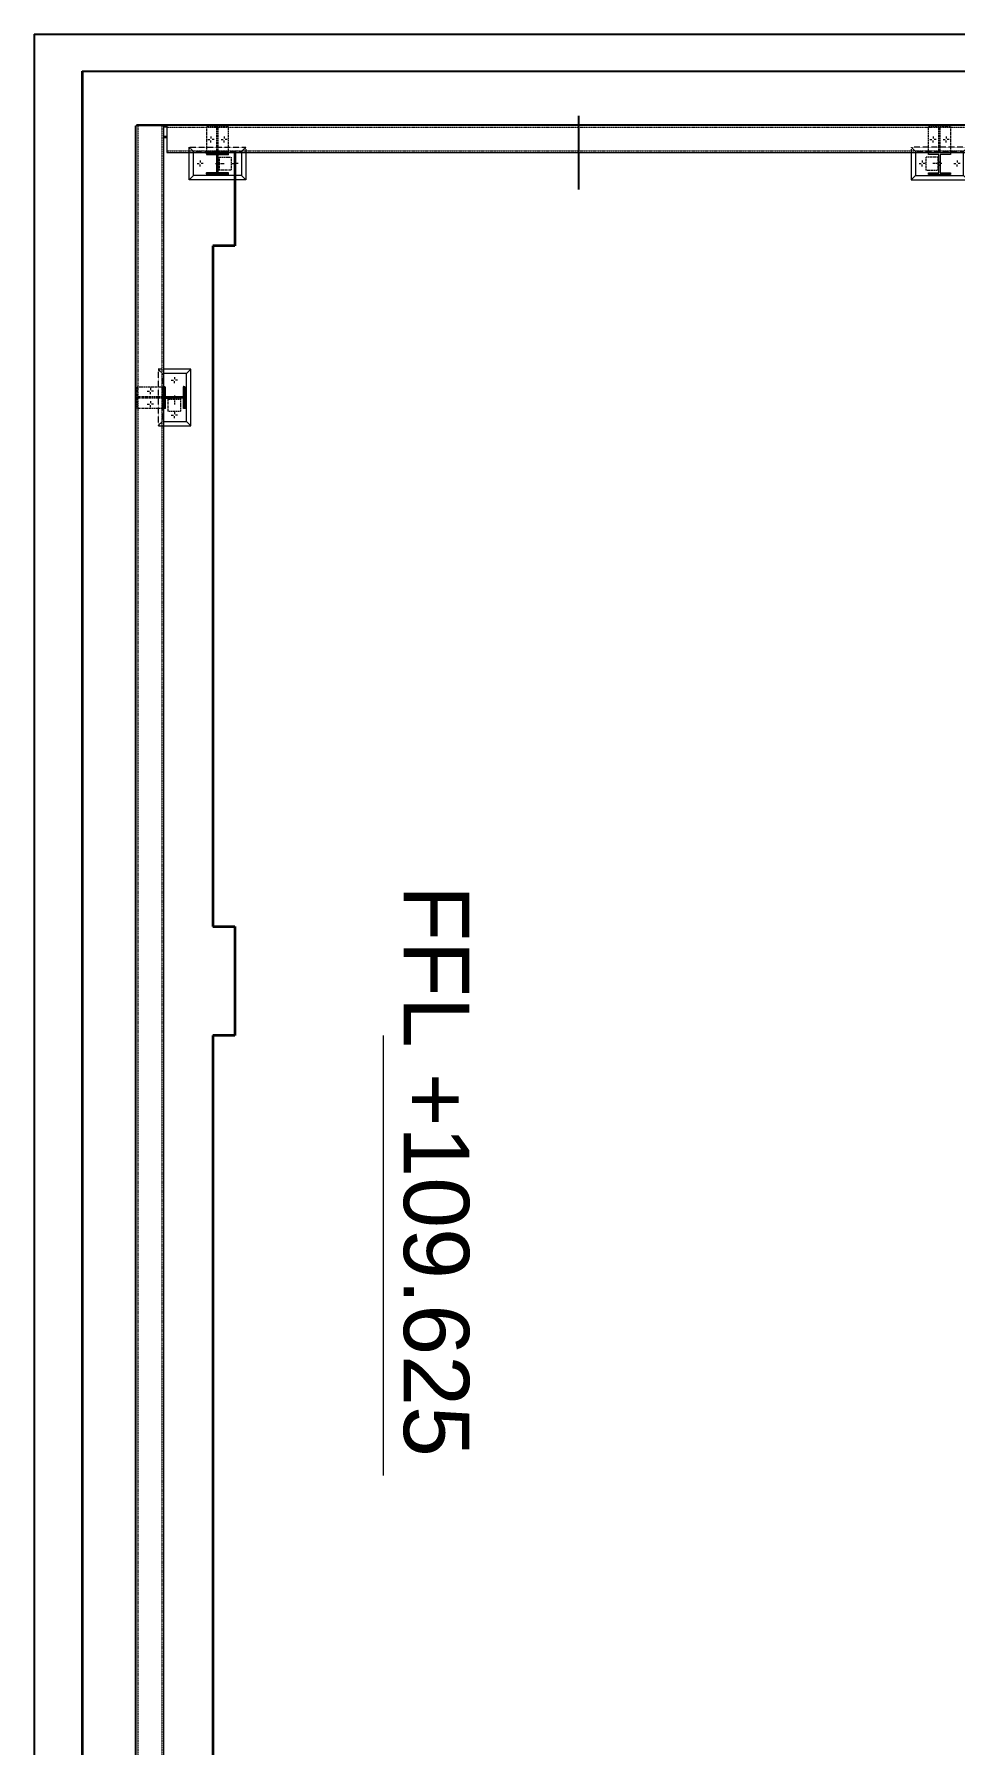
# Model space of a CAD drawing. Header units: millimetres. Extents: x -1379 to 1385823, y -4884429 to 548763.
# Drawn here: x 717064 to 721287, y -2312520 to -2304679 of the extents above; entities that cross this region are included whole.
import ezdxf

# ---------------------------------------------------------------- set-up
doc = ezdxf.new("R2010")
doc.units = ezdxf.units.MM
doc.set_wipeout_variables(frame=1)
for name, pattern in [('HIDDEN', [0.375, 0.25, -0.125]), ('XKITLINE00', [0]), ('XKITLINE02', [4, 2, -2])]:
    doc.linetypes.add(name, pattern=pattern)
for name, color, linetype in [('000 - CONCRETE_EX_BUILDING_MAIN_COLOR_1', 7, 'Continuous'), ('000 - CONCRETE_WALL_HATCH_', 7, 'Continuous'), ('000 - EXISTING_STEEL-STRUCTURE_CUT_COLOR_4', 7, 'Continuous'), ('000 - EXISTING_STEEL-STRUCTURE_HATCH_', 7, 'Continuous'), ('000 - EXISTING_STEEL-STRUCTURE_HIDDEN_', 7, 'HIDDEN'), ('000 - EXISTING_STEEL-STRUCTURE_MAIN_COLOR_1', 7, 'Continuous'), ('000 - EXISTING_STEEL-STRUCTURE_MAIN_COLOR_2', 7, 'Continuous'), ('000 - EXISTING_STEEL-STRUCTURE_MAIN_COLOR_3', 7, 'Continuous'), ('000 - EXISTING_STEEL-STRUCTURE_WIPEOUT_', 7, 'Continuous')]:
    doc.layers.add(name, color=color, linetype=linetype)
doc.layers.add('000 - EXISTING_STEEL-STRUCTURE_DEF_SUB', color=7, linetype='Continuous', plot=False)
for name, color, linetype, lineweight in [('A-COLS-E', 7, 'Continuous', 35), ('A-FLOR-E', 7, 'Continuous', 35), ('G-ANNO-SPOR', 7, 'Continuous', 9), ('WALL-E', 7, 'Continuous', 50)]:
    doc.layers.add(name, color=color, linetype=linetype, lineweight=lineweight)
doc.styles.add('Arial_2', font='arial.ttf', dxfattribs={"height": 3})

# ---------------------------------------------------------------- blocks, each defined once
blk = doc.blocks.new('DPA_Rectangular - 300 x 700mm-V3-IV01 - LOWER ROOF LEVEL PLAN')
at = {"layer": '000 - CONCRETE_EX_BUILDING_MAIN_COLOR_1', "color": 7}
blk.add_line((150, -350), (150, 350), dxfattribs=at)
blk = doc.blocks.new('C-1-IV01_REV00_20260605-145550_LOPF_EX')
at = {"color": 7}
for p, q in [((385, -16145), (385, -10310)), ((215, -16365), (215, -12040)), ((385, -16145), (16445, -16145)), ((215, -16365), (16665, -16365))]:
    blk.add_line(p, q, dxfattribs=at)
at = {"layer": 'A-FLOR-E', "color": 7}
for p, q in [((635, -10310), (635, -15895)), ((685, -15845), (685, -15445)), ((685, -15445), (1185, -15445)), ((1185, -15445), (1185, -15545)), ((4305, -15545), (4305, -15445)), ((4305, -15445), (4805, -15445)), ((4805, -15445), (4805, -15545)), ((1185, -15545), (4305, -15545)), ((4805, -15545), (9360, -15545)), ((635, -15895), (9410, -15895)), ((9360, -15845), (685, -15845)), ((385, -16145), (16445, -16145))]:
    blk.add_line(p, q, dxfattribs=at)
at = {"layer": 'G-ANNO-SPOR', "color": 7}
for q in [(4804.4, -14763.3), (6822.3, -14763.3)]:
    blk.add_line((6822.3, -14763.3), q, dxfattribs=at)
at = {"layer": 'WALL-E', "color": 7}
for p, q in [((635, -10310), (635, -15895)), ((635, -15895), (635, -10310)), ((635, -15895), (9410, -15895)), ((9410, -15895), (635, -15895))]:
    blk.add_line(p, q, dxfattribs=at)
at = {"layer": 'A-COLS-E', "color": 7, "rotation": 270}
blk.add_blockref('DPA_Rectangular - 300 x 700mm-V3-IV01 - LOWER ROOF LEVEL PLAN', (5275, -15995), dxfattribs=at)
at = {"layer": 'G-ANNO-SPOR', "color": 7, "insert": (4115.5, -14369.6), "char_height": 300, "width": 3132.777, "attachment_point": 1, "line_spacing_factor": 0.941778, "style": 'Arial_2'}
blk.add_mtext('FFL +109.625', dxfattribs=at)
blk = doc.blocks.new('*U3051')
at = {"layer": '000 - EXISTING_STEEL-STRUCTURE_HIDDEN_', "color": 7, "linetype": 'XKITLINE00', "lineweight": 0}
for p, q in [((-1750, 50), (-1740.7, 50)), ((-1750, 50), (-1740.7, 50)), ((-1736, 64), (-1736, 54.7)), ((-1736, 64), (-1736, 54.7)), ((-1722, 50), (-1731.3, 50)), ((-1722, 50), (-1731.3, 50)), ((-1590, 50), (-1580.7, 50)), ((-1590, 50), (-1580.7, 50)), ((-1576, 64), (-1576, 54.7)), ((-1576, 64), (-1576, 54.7)), ((-1562, 50), (-1571.3, 50)), ((-1562, 50), (-1571.3, 50)), ((1562, 50), (1571.3, 50)), ((1562, 50), (1571.3, 50)), ((1576, 64), (1576, 54.7)), ((1576, 64), (1576, 54.7)), ((1590, 50), (1580.7, 50)), ((1590, 50), (1580.7, 50)), ((1722, 50), (1731.3, 50)), ((1722, 50), (1731.3, 50)), ((1736, 64), (1736, 54.7)), ((1736, 64), (1736, 54.7)), ((1750, 50), (1740.7, 50)), ((1750, 50), (1740.7, 50))]:
    blk.add_line(p, q, dxfattribs=at)
at = {"layer": '000 - EXISTING_STEEL-STRUCTURE_HIDDEN_', "color": 7, "linetype": 'XKITLINE02', "lineweight": 0}
for p, q in [((-1666.9, 50), (-1624, 50)), ((-1653, 57), (-1659, 57)), ((-1659, 57), (-1653, 57)), ((-1653, 43), (-1659, 43)), ((-1659, 43), (-1653, 43)), ((-1653, 69.5), (-1648, 69.5)), ((1666.9, 50), (1624, 50)), ((1653, 69.5), (1648, 69.5)), ((1653, 57), (1659, 57)), ((1659, 57), (1653, 57)), ((1653, 43), (1659, 43)), ((1659, 43), (1653, 43))]:
    blk.add_line(p, q, dxfattribs=at)
at = {"layer": '000 - EXISTING_STEEL-STRUCTURE_MAIN_COLOR_2', "color": 7, "lineweight": 0}
for p, q in [((-1786, 125), (-1766, 105)), ((-1526, 125), (-1546, 105)), ((1526, 125), (1546, 105)), ((1786, 125), (1766, 105))]:
    blk.add_line(p, q, dxfattribs=at)
at = {"color": 7}
blk.add_wipeout([(-1888.5, 0), (-1888.5, -125), (1888.5, -125), (1888.5, 0)], dxfattribs=at).dxf.layer = '000 - EXISTING_STEEL-STRUCTURE_WIPEOUT_'
at = {"layer": '000 - CONCRETE_WALL_HATCH_'}
h = blk.add_hatch(dxfattribs=at)
h.set_pattern_fill('ANSI32', scale=0.1)
h.set_pattern_definition([(45, (0, -0.0012), (-0.6735192, 0.6735192), []), (45, (0.449, -0.0012), (-0.6735192, 0.6735192), [])])
h.paths.add_polyline_path([(1706, 0), (1706, 8), (1659, 8), (1659, 92), (1706, 92), (1706, 100), (1606, 100), (1606, 92), (1653, 92), (1653, 8), (1606, 8), (1606, 0)])
at = {"layer": '000 - EXISTING_STEEL-STRUCTURE_CUT_COLOR_4', "color": 7, "lineweight": 0}
for points in [[(-1706, 0), (-1706, 8), (-1659, 8), (-1659, 92), (-1706, 92), (-1706, 100), (-1606, 100), (-1606, 92), (-1653, 92), (-1653, 8), (-1606, 8), (-1606, 0)], [(1706, 0), (1706, 8), (1659, 8), (1659, 92), (1706, 92), (1706, 100), (1606, 100), (1606, 92), (1653, 92), (1653, 8), (1606, 8), (1606, 0)]]:
    blk.add_lwpolyline(points, close=True, dxfattribs=at)
at = {"layer": '000 - EXISTING_STEEL-STRUCTURE_DEF_SUB', "color": 7}
blk.add_line((0, -168.2), (0, 168.2), dxfattribs=at)
at = {"layer": '000 - EXISTING_STEEL-STRUCTURE_HATCH_', "color": 7, "linetype": 'XKITLINE02', "lineweight": 0}
for p, q in [((1653, 0), (1653, -120)), ((1659, 0), (1659, -120)), ((-1659, 0), (-1659, -120)), ((-1653, 0), (-1653, -120))]:
    blk.add_line(p, q, dxfattribs=at)
for points in [[(1606, 0), (1606, -120), (1706, -120), (1706, 0)], [(-1606, 0), (-1606, -120), (-1706, -120), (-1706, 0)]]:
    blk.add_lwpolyline(points, dxfattribs=at)
at = {"layer": '000 - EXISTING_STEEL-STRUCTURE_HIDDEN_', "color": 7, "linetype": 'XKITLINE02', "lineweight": 0}
for p, q in [((1653, 80), (1653, 20)), ((1659, 80), (1659, 20)), ((-1653, 30.5), (-1648, 30.5)), ((1706, 0), (1606, 0)), ((1653, 30.5), (1648, 30.5)), ((1659, -30), (1653, -30))]:
    blk.add_line(p, q, dxfattribs=at)
at = {"layer": '000 - EXISTING_STEEL-STRUCTURE_HIDDEN_', "color": 7, "linetype": 'XKITLINE00', "lineweight": 0}
for p, q in [((-1736, 36), (-1736, 45.3)), ((-1736, 36), (-1736, 45.3)), ((-1576, 36), (-1576, 45.3)), ((-1576, 36), (-1576, 45.3)), ((1576, 36), (1576, 45.3)), ((1576, 36), (1576, 45.3)), ((1736, 36), (1736, 45.3)), ((1736, 36), (1736, 45.3)), ((-1700, -60), (-1690.7, -60)), ((-1686, -46), (-1686, -55.3)), ((-1686, -74), (-1686, -64.7)), ((-1672, -60), (-1681.3, -60)), ((-1659, -30), (-1653, -30)), ((-1640, -60), (-1630.7, -60)), ((-1626, -46), (-1626, -55.3)), ((-1626, -74), (-1626, -64.7)), ((-1612, -60), (-1621.3, -60)), ((1612, -60), (1621.3, -60)), ((1626, -46), (1626, -55.3)), ((1626, -74), (1626, -64.7)), ((1640, -60), (1630.7, -60)), ((1672, -60), (1681.3, -60)), ((1686, -46), (1686, -55.3)), ((1686, -74), (1686, -64.7)), ((1700, -60), (1690.7, -60))]:
    blk.add_line(p, q, dxfattribs=at)
at = {"layer": '000 - EXISTING_STEEL-STRUCTURE_HIDDEN_', "color": 7, "linetype": 'HIDDEN', "lineweight": 0, "ltscale": 5}
for p, q in [((1888.5, -8), (-1888.5, -8)), ((1888.5, -117), (-1888.5, -117))]:
    blk.add_line(p, q, dxfattribs=at)
at = {"layer": '000 - EXISTING_STEEL-STRUCTURE_HIDDEN_', "color": 7, "linetype": 'HIDDEN', "lineweight": 0, "ltscale": 2}
for p, q in [((-1766, -5), (-1786, -25)), ((-1546, -5), (-1526, -25)), ((1546, -5), (1526, -25)), ((1766, -5), (1786, -25))]:
    blk.add_line(p, q, dxfattribs=at)
for points in [[(1786, 0), (1786, -25), (1526, -25), (1526, 0)], [(1766, 0), (1766, -5), (1546, -5), (1546, 0)], [(-1786, 0), (-1786, -25), (-1526, -25), (-1526, 0)], [(-1766, 0), (-1766, -5), (-1546, -5), (-1546, 0)]]:
    blk.add_lwpolyline(points, dxfattribs=at)
at = {"layer": '000 - EXISTING_STEEL-STRUCTURE_MAIN_COLOR_1', "color": 7, "linetype": 'XKITLINE02', "lineweight": 0}
for p, q in [((-1648, 20), (-1648, 80)), ((1648, 20), (1648, 80))]:
    blk.add_line(p, q, dxfattribs=at)
for points in [[(-1653, 20), (-1593, 20), (-1593, 80), (-1653, 80)], [(1653, 20), (1593, 20), (1593, 80), (1653, 80)]]:
    blk.add_lwpolyline(points, dxfattribs=at)
at = {"layer": '000 - EXISTING_STEEL-STRUCTURE_MAIN_COLOR_2', "color": 7, "lineweight": 0}
for points in [[(-1526, 0), (-1526, 125), (-1786, 125), (-1786, 0)], [(-1546, 0), (-1546, 105), (-1766, 105), (-1766, 0)], [(1526, 0), (1526, 125), (1786, 125), (1786, 0)], [(1546, 0), (1546, 105), (1766, 105), (1766, 0)]]:
    blk.add_lwpolyline(points, dxfattribs=at)
at = {"layer": '000 - EXISTING_STEEL-STRUCTURE_MAIN_COLOR_3', "color": 7, "lineweight": 0}
blk.add_lwpolyline([(-1888.5, 0), (-1888.5, -125), (1888.5, -125), (1888.5, 0), (-1888.5, 0)], close=True, dxfattribs=at)
blk = doc.blocks.new('*U2476')
at = {"layer": '000 - EXISTING_STEEL-STRUCTURE_HIDDEN_', "color": 7, "linetype": 'XKITLINE00', "lineweight": 0}
for p, q in [((7102.8, 50), (7112.1, 50)), ((7102.8, 50), (7112.1, 50)), ((7116.8, 64), (7116.8, 54.7)), ((7116.8, 64), (7116.8, 54.7)), ((7130.8, 50), (7121.5, 50)), ((7130.8, 50), (7121.5, 50)), ((7262.8, 50), (7272.1, 50)), ((7262.8, 50), (7272.1, 50)), ((7276.8, 64), (7276.8, 54.7)), ((7276.8, 64), (7276.8, 54.7)), ((7290.8, 50), (7281.5, 50)), ((7290.8, 50), (7281.5, 50))]:
    blk.add_line(p, q, dxfattribs=at)
at = {"layer": '000 - EXISTING_STEEL-STRUCTURE_HIDDEN_', "color": 7, "linetype": 'XKITLINE02', "lineweight": 0}
for p, q in [((7207.7, 50), (7164.8, 50)), ((7193.8, 69.5), (7188.8, 69.5)), ((7193.8, 57), (7199.8, 57)), ((7199.8, 57), (7193.8, 57)), ((7193.8, 43), (7199.8, 43)), ((7199.8, 43), (7193.8, 43))]:
    blk.add_line(p, q, dxfattribs=at)
at = {"layer": '000 - EXISTING_STEEL-STRUCTURE_MAIN_COLOR_2', "color": 7, "lineweight": 0}
for p, q in [((7066.8, 125), (7086.8, 105)), ((7326.8, 125), (7306.8, 105))]:
    blk.add_line(p, q, dxfattribs=at)
at = {"color": 7}
blk.add_wipeout([(-232.5, 0), (-232.5, -125), (8444.5, -125), (8444.5, 0)], dxfattribs=at).dxf.layer = '000 - EXISTING_STEEL-STRUCTURE_WIPEOUT_'
at = {"layer": '000 - CONCRETE_WALL_HATCH_'}
h = blk.add_hatch(dxfattribs=at)
h.set_pattern_fill('ANSI32', scale=0.1)
h.set_pattern_definition([(45, (6429.2709, -0.0012), (-0.6735192, 0.6735192), []), (45, (6429.7199, -0.0012), (-0.6735192, 0.6735192), [])])
h.paths.add_polyline_path([(7246.8, 0), (7246.8, 8), (7199.8, 8), (7199.8, 92), (7246.8, 92), (7246.8, 100), (7146.8, 100), (7146.8, 92), (7193.8, 92), (7193.8, 8), (7146.8, 8), (7146.8, 0)])
at = {"layer": '000 - EXISTING_STEEL-STRUCTURE_CUT_COLOR_4', "color": 7, "lineweight": 0}
blk.add_lwpolyline([(7246.8, 0), (7246.8, 8), (7199.8, 8), (7199.8, 92), (7246.8, 92), (7246.8, 100), (7146.8, 100), (7146.8, 92), (7193.8, 92), (7193.8, 8), (7146.8, 8), (7146.8, 0)], close=True, dxfattribs=at)
at = {"layer": '000 - EXISTING_STEEL-STRUCTURE_HATCH_', "color": 7, "linetype": 'XKITLINE02', "lineweight": 0}
for p, q in [((7193.8, 0), (7193.8, -120)), ((7199.8, 0), (7199.8, -120))]:
    blk.add_line(p, q, dxfattribs=at)
blk.add_lwpolyline([(7146.8, 0), (7146.8, -120), (7246.8, -120), (7246.8, 0)], dxfattribs=at)
at = {"layer": '000 - EXISTING_STEEL-STRUCTURE_HIDDEN_', "color": 7, "linetype": 'XKITLINE02', "lineweight": 0}
for p, q in [((7193.8, 80), (7193.8, 20)), ((7199.8, 80), (7199.8, 20)), ((7193.8, 30.5), (7188.8, 30.5)), ((7246.8, 0), (7146.8, 0)), ((7199.8, -30), (7193.8, -30))]:
    blk.add_line(p, q, dxfattribs=at)
at = {"layer": '000 - EXISTING_STEEL-STRUCTURE_HIDDEN_', "color": 7, "linetype": 'XKITLINE00', "lineweight": 0}
for p, q in [((7116.8, 36), (7116.8, 45.3)), ((7116.8, 36), (7116.8, 45.3)), ((7276.8, 36), (7276.8, 45.3)), ((7276.8, 36), (7276.8, 45.3)), ((7152.8, -60), (7162.1, -60)), ((7166.8, -46), (7166.8, -55.3)), ((7166.8, -74), (7166.8, -64.7)), ((7180.8, -60), (7171.5, -60)), ((7212.8, -60), (7222.1, -60)), ((7226.8, -46), (7226.8, -55.3)), ((7226.8, -74), (7226.8, -64.7)), ((7240.8, -60), (7231.5, -60))]:
    blk.add_line(p, q, dxfattribs=at)
at = {"layer": '000 - EXISTING_STEEL-STRUCTURE_HIDDEN_', "color": 7, "linetype": 'HIDDEN', "lineweight": 0, "ltscale": 5}
for p, q in [((8444.5, -8), (-232.5, -8)), ((8444.5, -117), (-232.5, -117))]:
    blk.add_line(p, q, dxfattribs=at)
at = {"layer": '000 - EXISTING_STEEL-STRUCTURE_HIDDEN_', "color": 7, "linetype": 'HIDDEN', "lineweight": 0, "ltscale": 2}
for p, q in [((7086.8, -5), (7066.8, -25)), ((7306.8, -5), (7326.8, -25))]:
    blk.add_line(p, q, dxfattribs=at)
for points in [[(7326.8, 0), (7326.8, -25), (7066.8, -25), (7066.8, 0)], [(7306.8, 0), (7306.8, -5), (7086.8, -5), (7086.8, 0)]]:
    blk.add_lwpolyline(points, dxfattribs=at)
at = {"layer": '000 - EXISTING_STEEL-STRUCTURE_MAIN_COLOR_1', "color": 7, "linetype": 'XKITLINE02', "lineweight": 0}
blk.add_line((7188.8, 20), (7188.8, 80), dxfattribs=at)
blk.add_lwpolyline([(7193.8, 20), (7133.8, 20), (7133.8, 80), (7193.8, 80)], dxfattribs=at)
at = {"layer": '000 - EXISTING_STEEL-STRUCTURE_MAIN_COLOR_2', "color": 7, "lineweight": 0}
for points in [[(7066.8, 0), (7066.8, 125), (7326.8, 125), (7326.8, 0)], [(7086.8, 0), (7086.8, 105), (7306.8, 105), (7306.8, 0)]]:
    blk.add_lwpolyline(points, dxfattribs=at)
at = {"layer": '000 - EXISTING_STEEL-STRUCTURE_MAIN_COLOR_3', "color": 7, "lineweight": 0}
blk.add_lwpolyline([(-232.5, 0), (-232.5, -125), (8444.5, -125), (8444.5, 0), (-232.5, 0)], close=True, dxfattribs=at)
blk = doc.blocks.new('C-1-IV01_REV00_20260605-140059_LOPF_ASPG')
at = {"color": 7, "xscale": -1}
blk.add_blockref('*U2476', (9077.5, -15772), dxfattribs=at)
at = {"color": 7, "rotation": 270}
blk.add_blockref('*U3051', (758, -13868), dxfattribs=at)

msp = doc.modelspace()

# ---------------------------------------------------------------- block references
at = {"color": 7, "rotation": 270}
msp.add_blockref('C-1-IV01_REV00_20260605-145550_LOPF_EX', (733429, -2304463.7), dxfattribs=at)

# ---------------------------------------------------------------- next in the draw order: block references
msp.add_blockref('C-1-IV01_REV00_20260605-140059_LOPF_ASPG', (733429, -2304463.7), dxfattribs=at)

doc.saveas('drawing.dxf')
